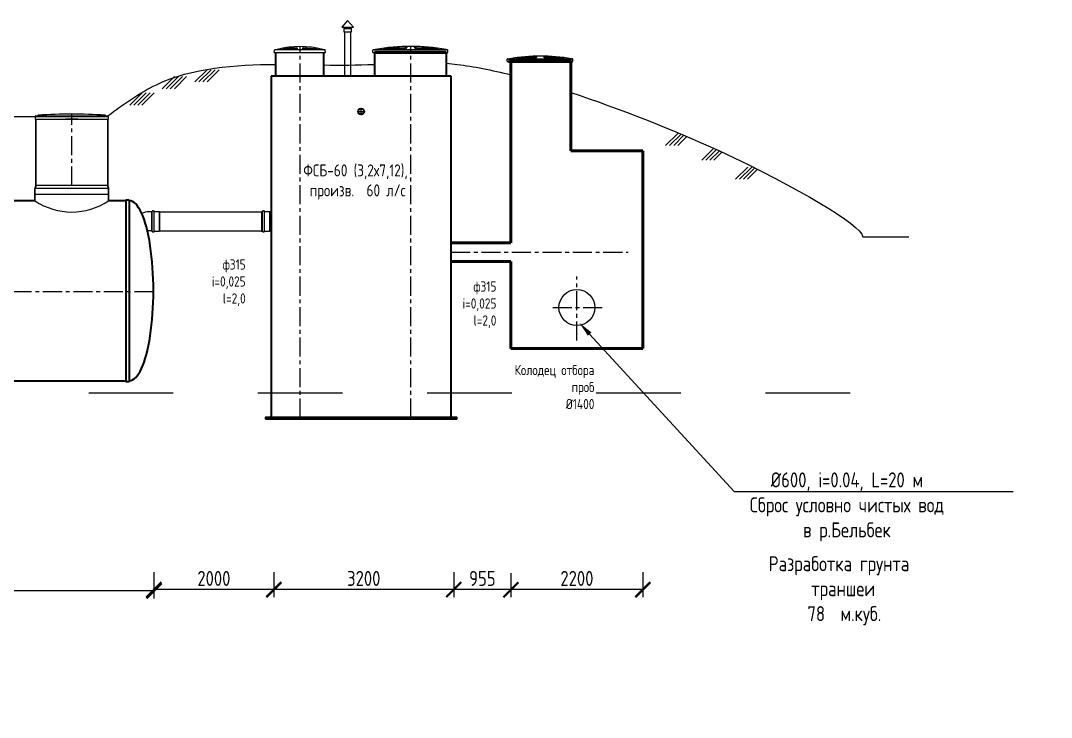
# Model space of a CAD drawing. Header units: millimetres. Extents: x 20530103 to 31271019, y 32092698 to 33532929.
# Drawn here: x 26270022 to 26287215, y 33132563 to 33144182 of the extents above; entities that cross this region are included whole.
import ezdxf
from ezdxf import colors
from ezdxf.entities.mleader import LeaderData, LeaderLine
from ezdxf.math import Vec2, Vec3

# ---------------------------------------------------------------- set-up
doc = ezdxf.new("R2010")
doc.units = ezdxf.units.MM
doc.linetypes.add('осевая', pattern=[50.8, 31.75, -6.35, 6.35, -6.35])
doc.linetypes.add('Штриховая', pattern=[2822.222233, 1411.111116, -1411.111116])
for name, color, linetype in [('Mitat', 1, 'Continuous'), ('Выноски', 7, 'Continuous'), ('Разработка грунта', 8, 'Continuous'), ('Системный слой', 7, 'Continuous')]:
    doc.layers.add(name, color=color, linetype=linetype)
doc.layers.add('Труба профиль', color=7, linetype='Continuous', lineweight=50)
doc.styles.add('GOST 2.304', font='GOST.TTF')
doc.styles.get("Standard").update_dxf_attribs({"font": 'arial.ttf'})
doc.dimstyles.new('ISO-25', dxfattribs={"dimtxt": 2.5, "dimasz": 2.5, "dimexe": 1.25, "dimexo": 0.625, "dimtad": 1, "dimtxsty": 'Standard', "dimcen": 2.5, "dimadec": 0, "dimazin": 0, "dimtfac": 1, "dimtmove": 0, "dimatfit": 3, "dimfxl": 1, "dimarcsym": 0})

# ---------------------------------------------------------------- blocks, each defined once
blk = doc.blocks.new('_ArchTick')
at = {"color": 0, "linetype": 'ByBlock', "const_width": 0.15}
blk.add_lwpolyline([(-0.5, -0.5), (0.5, 0.5)], dxfattribs=at)
blk = doc.blocks.new('*D177')
at = {"color": 0, "lineweight": -2, "transparency": 16777216}
for p, q in [((26274246, 33134983), (26274246, 33134568)), ((26277246, 33134983), (26277246, 33134568)), ((26277246, 33134693), (26274246, 33134693))]:
    blk.add_line(p, q, dxfattribs=at)
at = {"color": 0, "lineweight": -2, "transparency": 16777216, "xscale": 250, "yscale": 250, "zscale": 250, "rotation": 180}
blk.add_blockref('_ArchTick', (26274246, 33134693), dxfattribs=at)
at = {"color": 0, "lineweight": -2, "transparency": 16777216, "xscale": 250, "yscale": 250, "zscale": 250}
blk.add_blockref('_ArchTick', (26277246, 33134693), dxfattribs=at)
at = {"color": 0, "transparency": 16777216, "insert": (26275746, 33134880), "char_height": 250, "attachment_point": 5, "style": 'GOST 2.304'}
blk.add_mtext('3200', dxfattribs=at)
blk = doc.blocks.new('*D178')
at = {"color": 0, "lineweight": -2, "transparency": 16777216}
for p, q in [((26272246, 33134983), (26272246, 33134568)), ((26274246, 33134983), (26274246, 33134568)), ((26274246, 33134693), (26272246, 33134693))]:
    blk.add_line(p, q, dxfattribs=at)
at = {"color": 0, "lineweight": -2, "transparency": 16777216, "xscale": 250, "yscale": 250, "zscale": 250, "rotation": 180}
blk.add_blockref('_ArchTick', (26272246, 33134693), dxfattribs=at)
at = {"color": 0, "lineweight": -2, "transparency": 16777216, "xscale": 250, "yscale": 250, "zscale": 250}
blk.add_blockref('_ArchTick', (26274246, 33134693), dxfattribs=at)
at = {"color": 0, "transparency": 16777216, "insert": (26273246, 33134880), "char_height": 250, "attachment_point": 5, "style": 'GOST 2.304'}
blk.add_mtext('2000', dxfattribs=at)
blk = doc.blocks.new('*D179')
at = {"color": 0, "lineweight": -2, "transparency": 16777216}
for p, q in [((26278201, 33134968), (26278201, 33134568)), ((26280401, 33134983), (26280401, 33134568)), ((26280401, 33134693), (26278201, 33134693))]:
    blk.add_line(p, q, dxfattribs=at)
at = {"color": 0, "lineweight": -2, "transparency": 16777216, "xscale": 250, "yscale": 250, "zscale": 250, "rotation": 180}
blk.add_blockref('_ArchTick', (26278201, 33134693), dxfattribs=at)
at = {"color": 0, "lineweight": -2, "transparency": 16777216, "xscale": 250, "yscale": 250, "zscale": 250}
blk.add_blockref('_ArchTick', (26280401, 33134693), dxfattribs=at)
at = {"color": 0, "transparency": 16777216, "insert": (26279301, 33134880), "char_height": 250, "attachment_point": 5, "style": 'GOST 2.304'}
blk.add_mtext('2200', dxfattribs=at)
blk = doc.blocks.new('*D180')
at = {"color": 0, "lineweight": -2, "transparency": 16777216}
for p, q in [((26277246, 33134968), (26277246, 33134568)), ((26278201, 33134943), (26278201, 33134568)), ((26278201, 33134693), (26277246, 33134693))]:
    blk.add_line(p, q, dxfattribs=at)
at = {"color": 0, "lineweight": -2, "transparency": 16777216, "xscale": 250, "yscale": 250, "zscale": 250, "rotation": 180}
blk.add_blockref('_ArchTick', (26277246, 33134693), dxfattribs=at)
at = {"color": 0, "lineweight": -2, "transparency": 16777216, "xscale": 250, "yscale": 250, "zscale": 250}
blk.add_blockref('_ArchTick', (26278201, 33134693), dxfattribs=at)
at = {"color": 0, "transparency": 16777216, "insert": (26277724, 33134880), "char_height": 250, "attachment_point": 5, "style": 'GOST 2.304'}
blk.add_mtext('955', dxfattribs=at)
blk = doc.blocks.new('*D183')
at = {"color": 0, "lineweight": -2, "transparency": 16777216}
for p, q in [((26264236, 33134947), (26264236, 33134548)), ((26272246, 33134968), (26272246, 33134548)), ((26272246, 33134673), (26264236, 33134673))]:
    blk.add_line(p, q, dxfattribs=at)
at = {"color": 0, "lineweight": -2, "transparency": 16777216, "xscale": 250, "yscale": 250, "zscale": 250, "rotation": 180}
blk.add_blockref('_ArchTick', (26264236, 33134673), dxfattribs=at)
at = {"color": 0, "lineweight": -2, "transparency": 16777216, "xscale": 250, "yscale": 250, "zscale": 250}
blk.add_blockref('_ArchTick', (26272246, 33134673), dxfattribs=at)
at = {"color": 0, "transparency": 16777216, "insert": (26268241, 33134860), "char_height": 250, "attachment_point": 5, "style": 'GOST 2.304'}
blk.add_mtext('8000', dxfattribs=at)

msp = doc.modelspace()

# ---------------------------------------------------------------- linework, layer by layer
at = {"lineweight": 20}
for p, q in [((26275477.0461, 33144182.4669), (26275381.955, 33144074.8902)), ((26275572.1372, 33144074.8902), (26275477.0461, 33144182.4669)), ((26275381.955, 33144074.8902), (26275427.0461, 33144074.8902)), ((26275381.955, 33144074.8902), (26275572.1372, 33144074.8902)), ((26275419.3461, 33143989.9916), (26275419.3461, 33144052.1536)), ((26275534.7461, 33143989.9916), (26275419.3461, 33143989.9916)), ((26275427.0461, 33143989.9916), (26275426.986, 33143254.8153)), ((26275427.0461, 33144056.5992), (26275427.0461, 33144074.8902)), ((26275527.0461, 33144056.5992), (26275527.0461, 33144074.8902)), ((26275527.0461, 33144074.8902), (26275572.1372, 33144074.8902)), ((26275527.0461, 33143989.9916), (26275527.0461, 33143254.8031)), ((26275534.7461, 33144052.1536), (26275534.7461, 33143989.9916)), ((26272929.2469, 33143160.3712), (26273132.7272, 33143363.8514)), ((26272996.5989, 33143160.3712), (26273200.0791, 33143363.8514)), ((26273063.9508, 33143160.3712), (26273267.4311, 33143363.8514)), ((26273131.3029, 33143160.3712), (26273334.7832, 33143363.8514)), ((26272384.4397, 33143044.8949), (26272587.9199, 33143248.3752)), ((26272451.7916, 33143044.8949), (26272655.2718, 33143248.3752)), ((26272519.1436, 33143044.8949), (26272722.6238, 33143248.3752)), ((26272586.4957, 33143044.8949), (26272789.9759, 33143248.3752)), ((26271843.8444, 33142772.1206), (26272047.3246, 33142975.6008)), ((26271911.1963, 33142772.1206), (26272114.6765, 33142975.6008)), ((26271978.5483, 33142772.1206), (26272182.0285, 33142975.6008)), ((26272045.9004, 33142772.1206), (26272249.3806, 33142975.6008)), ((26280780.8088, 33142098.8424), (26280984.289, 33142302.3226)), ((26280848.1608, 33142098.8424), (26281039.0437, 33142289.7253)), ((26280915.5127, 33142098.8424), (26281086.4538, 33142269.7835)), ((26280982.8648, 33142098.8424), (26281133.798, 33142249.7755)), ((26281383.2346, 33141853.6363), (26281586.7148, 33142057.1166)), ((26281450.5866, 33141853.6363), (26281630.9805, 33142034.0303)), ((26281517.9385, 33141853.6363), (26281677.5822, 33142013.28)), ((26281585.2906, 33141853.6363), (26281723.333, 33141991.6788)), ((26281947.0929, 33141536.6756), (26282150.5731, 33141740.1559)), ((26282014.4448, 33141536.6756), (26282217.925, 33141740.1559)), ((26282081.7968, 33141536.6756), (26282270.392, 33141725.2709)), ((26282149.1489, 33141536.6756), (26282315.2194, 33141702.7462)), ((26272339.7041, 33140993.0291), (26274042.0893, 33140993.0291)), ((26272339.7041, 33140678.0291), (26274042.0893, 33140678.0291))]:
    msp.add_line(p, q, dxfattribs=at)
at = {"color": 7, "lineweight": 25}
for p, q in [((26275427.0461, 33144056.5992), (26275419.3461, 33144052.1536)), ((26275527.0461, 33144056.5992), (26275534.7461, 33144052.1536)), ((26272203.2585, 33140993.0291), (26272167.0534, 33140993.0291)), ((26272203.2585, 33141000.7291), (26272203.2585, 33140670.3291)), ((26272203.2585, 33141000.7291), (26272218.2585, 33141000.7291)), ((26272218.2585, 33140668.7291), (26272218.2585, 33141002.3291)), ((26272226.9585, 33141011.0291), (26272242.2585, 33141011.0291)), ((26272250.9585, 33140668.7291), (26272250.9585, 33141002.3291)), ((26272250.9585, 33141000.7291), (26272335.2585, 33141000.7291)), ((26272339.7041, 33140993.0291), (26272335.2585, 33141000.7291)), ((26274042.0893, 33141000.7177), (26274042.0893, 33140670.3177)), ((26274042.0893, 33141000.7177), (26274057.0893, 33141000.7177)), ((26274057.0893, 33140668.7177), (26274057.0893, 33141002.3177)), ((26274065.7893, 33141011.0177), (26274081.0893, 33141011.0177)), ((26274089.7893, 33140668.7177), (26274089.7893, 33141002.3177)), ((26274089.7893, 33141000.7177), (26274174.0893, 33141000.7177)), ((26274178.5349, 33140993.0177), (26274174.0893, 33141000.7177)), ((26274178.5349, 33140993.0177), (26274201.0349, 33140993.0177)), ((26272203.2585, 33140678.0291), (26272135.4466, 33140678.0291)), ((26272203.2585, 33140670.3291), (26272218.2585, 33140670.3291)), ((26272226.9585, 33140660.0291), (26272242.2585, 33140660.0291)), ((26272250.9585, 33140670.3291), (26272335.2585, 33140670.3291)), ((26272339.7041, 33140678.0291), (26272335.2585, 33140670.3291)), ((26274042.0893, 33140670.3177), (26274057.0893, 33140670.3177)), ((26274065.7893, 33140660.0177), (26274081.0893, 33140660.0177)), ((26274089.7893, 33140670.3177), (26274174.0893, 33140670.3177)), ((26274178.5349, 33140678.0177), (26274174.0893, 33140670.3177)), ((26274178.5349, 33140678.0177), (26274200.1553, 33140678.0177))]:
    msp.add_line(p, q, dxfattribs=at)
at = {"lineweight": 35}
for p, q in [((26274280.0924, 33143254.1299), (26274280.0923, 33143649.9733)), ((26275081.0097, 33143254.6631), (26275081.0097, 33143649.9733)), ((26275922.8539, 33143650.087), (26275922.8539, 33143254.8079)), ((26277122.8539, 33143650.087), (26277122.8539, 33143254.8079)), ((26277201.4998, 33143254.678), (26274200.7926, 33143254.1151)), ((26274200.7926, 33143254.1151), (26274201.9601, 33137563.5146)), ((26277200.9668, 33137563.5167), (26277201.4998, 33143254.678)), ((26274900.8219, 33137563.5295), (26276400.8219, 33137563.5295))]:
    msp.add_line(p, q, dxfattribs=at)
at = {"color": 1, "linetype": 'осевая', "lineweight": 25, "ltscale": 10}
for p, q in [((26274682.7527, 33137563.515), (26274683.9696, 33143750.4258)), ((26276530.5462, 33137563.5163), (26276530.563, 33143754.0885)), ((26270875.0929, 33141430.9616), (26270875.0929, 33142623.361)), ((26275651.5676, 33142667.0891), (26275751.5676, 33142667.0891)), ((26275701.5676, 33142617.0891), (26275701.5676, 33142717.0891)), ((26277201.225, 33140320.7453), (26280155.1435, 33140320.6146)), ((26279301.1322, 33138846.8592), (26279301.1322, 33139916.6758)), ((26272236.7079, 33139658.0308), (26264236.7079, 33139658.0308)), ((26278897.6649, 33139397.7811), (26279723.3812, 33139397.7811))]:
    msp.add_line(p, q, dxfattribs=at)
at = {"lineweight": 53}
for p, q in [((26277122.8539, 33143650.087), (26275922.8539, 33143650.087)), ((26279211.0953, 33143501.8425), (26278161.0953, 33143501.8425))]:
    msp.add_line(p, q, dxfattribs=at)
for p, q in [((26261965.6662, 33142580.4209), (26271484.4405, 33142585.7823)), ((26284072.7624, 33140578.535), (26284837.9807, 33140578.535))]:
    msp.add_line(p, q)
at = {"lineweight": 30}
for p, q in [((26270275.0929, 33142536.318), (26270275.0929, 33141430.9616)), ((26271475.0929, 33142536.318), (26271475.0929, 33141437.7786)), ((26270262.421, 33141387.0464), (26270273.7649, 33141424.2086)), ((26271487.7649, 33141387.0464), (26271476.421, 33141424.2086)), ((26270261.0929, 33141374.5392), (26270261.0929, 33141178.0291)), ((26271489.0929, 33141374.5392), (26271489.0929, 33141178.0291))]:
    msp.add_line(p, q, dxfattribs=at)
at = {"lineweight": 25}
for p, q in [((26271475.4257, 33141430.9616), (26270274.7601, 33141430.9616)), ((26271489.0929, 33141281.5392), (26270261.0929, 33141281.5392)), ((26271488.7601, 33141380.2934), (26270261.4257, 33141380.2934))]:
    msp.add_line(p, q, dxfattribs=at)
at = {"color": 4, "linetype": 'Штриховая'}
msp.add_line((26076424.681, 33137978.0291), (26285187.4693, 33137978.0291), dxfattribs=at)
at = {"lineweight": 35}
for points in [[(26270261.0929, 33141178.0291), (26269660.2772, 33141178.0291)], [(26271776.7, 33141178.0291), (26271489.0929, 33141178.0291)], [(26271776.7, 33141178.0291), (26271776.7, 33138178.0291)], [(26271836.7, 33138178.0291), (26271836.7, 33141178.0291)], [(26264696.7079, 33138178.0291), (26271776.7, 33138178.0291)]]:
    msp.add_lwpolyline(points, dxfattribs=at)
for points in [[(26271776.7, 33141178.0308), (26271776.7, 33141183.0308, -0.4142135624), (26271786.7, 33141193.0308), (26271826.7, 33141193.0308)], [(26271826.7, 33141193.0308, -0.4142135624), (26271836.7, 33141183.0308), (26271836.7, 33141178.0291)], [(26271776.7, 33138178.0275), (26271776.7, 33138173.0275, 0.4142135624), (26271786.7, 33138163.0275), (26271826.7, 33138163.0275)], [(26271826.7, 33138163.0275, 0.4142135624), (26271836.7, 33138173.0275), (26271836.7, 33138178.0291)]]:
    msp.add_lwpolyline(points, format="xyb", dxfattribs=at)
msp.add_lwpolyline([(26274106.0833, 33137543.5295), (26277297.052, 33137543.5295), (26277297.052, 33137563.5168), (26274106.0833, 33137563.5146)], close=True, dxfattribs=at)
msp.add_circle((26275701.5676, 33142667.0891), 50, dxfattribs=at)
at = {"lineweight": 20}
msp.add_circle((26279301.1322, 33139397.7811), 300, dxfattribs=at)
at = {"color": 7, "lineweight": 25}
for centre, radius, start, end in [((26270297.0906, 33142609.5177), 14.8378, 270.00090244, 300.58038667), ((26270326.2903, 33142571.7641), 33.0566, 102.60850985, 130.91712828), ((26270875.0929, 33134619.9426), 8003.4184, 86.01630263, 93.98369737), ((26271423.8956, 33142571.7641), 33.0566, 49.08287172, 77.39149015), ((26271453.0953, 33142609.5177), 14.8378, 239.41961333, 269.99909756), ((26272167.0534, 33140678.0291), 315, 90, 113.50776372), ((26272226.9585, 33141002.3291), 8.7, 90, 180), ((26272242.2585, 33141002.3291), 8.7, 0, 90), ((26274065.7893, 33141002.3177), 8.7, 90, 180), ((26274081.0893, 33141002.3177), 8.7, 0, 90), ((26272226.9585, 33140668.7291), 8.7, 180, 270), ((26272242.2585, 33140668.7291), 8.7, 270, 0), ((26274065.7893, 33140668.7177), 8.7, 180, 270), ((26274081.0893, 33140668.7177), 8.7, 270, 0)]:
    msp.add_arc(centre, radius, start, end, dxfattribs=at)
at = {"lineweight": 30}
for centre, start, end in [((26270331.0929, 33141373.4756), 168.82142952, 180), ((26270205.0929, 33141437.7793), 348.82142952, 0), ((26271545.0929, 33141437.7793), 180, 191.17857048), ((26271419.0929, 33141373.4756), 0, 11.17857048)]:
    msp.add_arc(centre, 70, start, end, dxfattribs=at)
at = {"lineweight": 20}
msp.add_arc((26270875.0929, 33142088.3707), 1098.0518, 236.00143224, 303.99856776, dxfattribs=at)
at = {"lineweight": 35}
msp.add_ellipse((26271836.7, 33139678.0291), major_axis=(0, 1500), ratio=0.2672070516, start_param=3.1415926536, end_param=6.2831853072, dxfattribs=at)
for points, knots in [([(26271475.5378, 33142594.6799), (26271738.2191, 33142785.7432), (26272551.3388, 33143377.1719), (26273599.8994, 33143449.4064), (26274280.0924, 33143452.0516), (26274280.0924, 33143452.0516)], [0, 0, 0, 0, 964.2145781373, 2984.6882061022, 2984.6882061041, 2984.6882061041, 2984.6882061041, 2984.6882061041]), ([(26277122.8539, 33143471.2845), (26277182.3603, 33143466.3514), (26277505.1517, 33143433.5469), (26277877.4755, 33143359.2857), (26278201.1322, 33143277.7858)], [5692.3856169212, 5692.3856169212, 5692.3856169212, 5692.3856169212, 5827.4497381142, 6405.9439431265, 6405.9439431265, 6405.9439431265, 6405.9439431265]), ([(26281678.3529, 33142012.9361), (26283001.6029, 33141388.9435), (26284023.1967, 33140787.0528), (26284072.7624, 33140578.535), (26284072.7624, 33140578.535)], [8611.9552524677, 8611.9552524677, 8611.9552524677, 8611.9552524677, 10906.1004366051, 10906.1004366217, 10906.1004366217, 10906.1004366217, 10906.1004366217])]:
    msp.add_open_spline(points, degree=3, knots=knots)
for points in [[(26275081.0097, 33143443.3074), (26275359.4364, 33143439.5791), (26275638.1561, 33143438.7975), (26275922.8539, 33143452.4474)], [(26279201.1322, 33142983.8308), (26280010.4822, 33142716.9223), (26280878.328, 33142369.9714), (26281678.3529, 33142012.9361)]]:
    msp.add_open_spline(points, degree=3)
at = {"layer": 'Mitat', "color": 7, "lineweight": 25}
for p, q in [((26275419.3461, 33144052.1536), (26275534.7461, 33144052.1536)), ((26275427.0461, 33144056.5992), (26275527.0461, 33144056.5992)), ((26272335.2585, 33141000.7291), (26272335.2585, 33140670.3291)), ((26272339.7041, 33140993.0291), (26272339.7041, 33140678.0291)), ((26274174.0893, 33141000.7177), (26274174.0893, 33140670.3177)), ((26274178.5349, 33140993.0177), (26274178.5349, 33140678.0177))]:
    msp.add_line(p, q, dxfattribs=at)
at = {"layer": 'Системный слой', "color": 7, "lineweight": 25}
for p, q in [((26274253.6352, 33143649.9422), (26274257.211, 33143690.8138)), ((26274253.6352, 33143649.9422), (26274681.0097, 33143650.4277)), ((26274267.173, 33143699.9422), (26274681.0097, 33143700.4277)), ((26274620.5255, 33143709.7602), (26274393.4502, 33143709.7602)), ((26274681.0097, 33143700.4277), (26275094.8464, 33143700.4277)), ((26274681.0097, 33143650.4277), (26275108.3841, 33143649.9422)), ((26274968.5701, 33143709.7602), (26274741.4948, 33143709.7602)), ((26275108.3841, 33143650.4277), (26275104.8083, 33143691.2992)), ((26275895.4794, 33143650.087), (26275899.0552, 33143690.9585)), ((26275895.4794, 33143650.087), (26276372.8539, 33143650.087)), ((26275909.0172, 33143700.087), (26276372.8539, 33143700.087)), ((26276430.9272, 33143712.8564), (26276065.9847, 33143712.8564)), ((26276372.8539, 33143700.087), (26277136.6905, 33143700.087)), ((26276372.8539, 33143650.087), (26277150.2283, 33143650.087)), ((26276466.0049, 33143739.9748), (26276464.7561, 33143736.5437)), ((26276591.5132, 33143736.5437), (26276590.2643, 33143739.9748)), ((26276990.2846, 33143712.8564), (26276625.3421, 33143712.8564)), ((26277150.2283, 33143650.087), (26277146.6525, 33143690.9585)), ((26278137.1427, 33143501.8425), (26278140.2715, 33143537.6052)), ((26278137.1427, 33143501.8425), (26278554.8453, 33143501.8425)), ((26278148.9882, 33143545.5925), (26278554.8453, 33143545.5925)), ((26278605.6595, 33143556.7658), (26278286.3348, 33143556.7658)), ((26278554.8453, 33143545.5925), (26279223.2024, 33143545.5925)), ((26278554.8453, 33143501.8425), (26279235.048, 33143501.8425)), ((26278636.3525, 33143580.4944), (26278635.2598, 33143577.4922)), ((26278746.1722, 33143577.4922), (26278745.0795, 33143580.4944)), ((26279095.0972, 33143556.7658), (26278775.7726, 33143556.7658)), ((26279235.048, 33143501.8425), (26279231.9191, 33143537.6052)), ((26270274.6481, 33142594.6799), (26271475.5378, 33142594.6799)), ((26270265.7454, 33142585.7773), (26270265.7454, 33142536.318)), ((26270275.0929, 33142536.318), (26270773.477, 33142536.318)), ((26270773.477, 33142544.2315), (26270777.7515, 33142544.2315)), ((26270773.477, 33142544.2315), (26270773.477, 33142536.318)), ((26270773.477, 33142536.318), (26270777.7515, 33142536.318)), ((26270777.7515, 33142544.2315), (26270802.4445, 33142544.2315)), ((26270777.7515, 33142544.2315), (26270777.7515, 33142536.318)), ((26270777.7515, 33142536.318), (26270802.4445, 33142536.318)), ((26270802.4445, 33142544.2315), (26270865.2011, 33142544.2315)), ((26270802.4445, 33142536.318), (26270865.2011, 33142536.318)), ((26270865.2011, 33142544.2315), (26270865.2011, 33142536.318)), ((26270865.2011, 33142536.318), (26270884.9848, 33142536.318)), ((26270884.9848, 33142544.2315), (26270884.9848, 33142536.318)), ((26270884.9848, 33142544.2315), (26270947.7413, 33142544.2315)), ((26270884.9848, 33142536.318), (26270947.7413, 33142536.318)), ((26270947.7413, 33142544.2315), (26270972.4344, 33142544.2315)), ((26270947.7413, 33142536.318), (26270972.4344, 33142536.318)), ((26270972.4344, 33142544.2315), (26270972.4344, 33142536.318)), ((26270972.4344, 33142544.2315), (26270976.7089, 33142544.2315)), ((26270972.4344, 33142536.318), (26270976.7089, 33142536.318)), ((26270976.7089, 33142544.2315), (26270976.7089, 33142536.318)), ((26270976.7089, 33142536.318), (26271475.0929, 33142536.318)), ((26271484.4405, 33142585.7773), (26271484.4405, 33142536.318))]:
    msp.add_line(p, q, dxfattribs=at)
for centre, radius, start, end in [((26274267.173, 33143689.9422), 10, 90, 174.9999999), ((26274681.5505, 33142262.6804), 1487.7474, 75.10356516, 104.89643484), ((26274620.4441, 33143732.4185), 22.6584, 270.20593513, 345.20884325), ((26274741.5763, 33143732.4185), 22.6584, 194.79115675, 269.79406487), ((26275094.8464, 33143690.4277), 10, 5.0000001, 90), ((26275909.0172, 33143690.087), 10, 90, 174.9999999), ((26276530.563, 33140438.1805), 3314.9617, 79.73536633, 100.26463367), ((26276430.9272, 33143748.8564), 36, 270, 340.00000002), ((26276625.3421, 33143748.8564), 36, 199.99999998, 270), ((26277136.6905, 33143690.087), 10, 5.0000001, 90), ((26278148.9882, 33143536.8425), 8.75, 90, 174.9999999), ((26278692.8409, 33140691.4244), 2900.5915, 79.73536633, 100.26463367), ((26278605.6595, 33143588.2658), 31.5, 270, 340.00000003), ((26278775.7726, 33143588.2658), 31.5, 199.99999997, 270), ((26279223.2024, 33143536.8425), 8.75, 5.0000001, 90), ((26270274.6481, 33142585.7773), 8.9027, 90, 180), ((26271475.5378, 33142585.7773), 8.9027, 0, 90)]:
    msp.add_arc(centre, radius, start, end, dxfattribs=at)
for centre, major_axis, start_param, end_param in [((26274681.0102, 33141604.6098), (-2259.0001, 0), -1.5443622625, -1.5187311118), ((26274681.0102, 33141604.6098), (-2259.0001, 0), -1.6228615418, -1.5972303911), ((26276528.1346, 33140329.5789), (-3630.5359, 0), -1.5443622625, -1.5187311118), ((26276528.1346, 33140329.5789), (-3630.5359, 0), -1.6228615418, -1.5972303911), ((26278690.716, 33140596.398), (-3176.7189, 0), -1.5443622625, -1.5187311118), ((26278690.716, 33140596.398), (-3176.7189, 0), -1.6228615418, -1.5972303911)]:
    msp.add_ellipse(centre, major_axis=major_axis, ratio=0.9396926208, start_param=start_param, end_param=end_param, dxfattribs=at)
for points, knots in [([(26274563.448, 33143724.499), (26274554.6241, 33143724.0669), (26274539.2155, 33143723.2267), (26274521.6242, 33143722.0957), (26274506.4037, 33143721.032), (26274493.6223, 33143720.0679), (26274481.0465, 33143719.0331), (26274472.9821, 33143718.3372), (26274467.1727, 33143717.8208), (26274461.4967, 33143717.302), (26274455.9996, 33143716.7858), (26274450.6845, 33143716.2737), (26274445.6449, 33143715.7762), (26274440.8391, 33143715.291), (26274436.3184, 33143714.8247), (26274432.0407, 33143714.3746), (26274428.0571, 33143713.9474), (26274424.275, 33143713.5346), (26274420.7204, 33143713.1399), (26274417.3731, 33143712.7621), (26274414.3291, 33143712.4132), (26274411.5384, 33143712.0886), (26274409.0506, 33143711.7951), (26274406.8172, 33143711.5282), (26274404.8875, 33143711.2946), (26274403.1654, 33143711.0836), (26274401.654, 33143710.8962), (26274400.3134, 33143710.728), (26274399.1975, 33143710.5863), (26274398.2562, 33143710.4653), (26274397.4953, 33143710.3663), (26274396.8676, 33143710.2838), (26274396.378, 33143710.2186), (26274395.9706, 33143710.1638), (26274395.6272, 33143710.1171), (26274395.3232, 33143710.0753), (26274395.0673, 33143710.0397), (26274394.8478, 33143710.0088), (26274394.6645, 33143709.9827), (26274394.4576, 33143709.9528), (26274394.2746, 33143709.9259), (26274394.1101, 33143709.9011), (26274393.987, 33143709.8822), (26274393.8878, 33143709.8666), (26274393.8066, 33143709.8535), (26274393.7418, 33143709.8428), (26274393.6746, 33143709.8315), (26274393.6085, 33143709.8198), (26274393.552, 33143709.8094), (26274393.4995, 33143709.7991), (26274393.4482, 33143709.788), (26274393.4055, 33143709.7768), (26274393.3861, 33143709.7674), (26274393.3989, 33143709.7615), (26274393.4295, 33143709.7602), (26274393.4502, 33143709.7602)], [0, 0, 0, 0, 8.4905695969, 14.8157009333, 16.9144847187, 23.1340576947, 27.1222010157, 29.0419956937, 30.9199254009, 32.7356627457, 34.5313415046, 36.2414342646, 37.8861135141, 39.4200463625, 40.9084750932, 42.2814056944, 43.5837529801, 44.7904978886, 45.9713003543, 47.0558703602, 48.0699333312, 48.9668500539, 49.818162945, 50.5500268055, 51.2088700376, 51.7687749444, 52.3022872438, 52.7569701418, 53.1585160637, 53.4774578404, 53.7669293022, 53.9915934839, 54.1796537148, 54.3263311653, 54.4665015193, 54.5878126027, 54.6971361994, 54.788021687, 54.8725920496, 54.9429839175, 55.0758673169, 55.1419207541, 55.2035091704, 55.2819042792, 55.3200793335, 55.3595913676, 55.413309431, 55.4661591766, 55.5177290408, 55.5661299207, 55.630229632, 55.7149079337, 55.8083013313, 55.9048158905, 56, 56, 56, 56]), ([(26274621.3026, 33143726.6339), (26274622.4315, 33143726.6619), (26274623.9443, 33143726.6967), (26274626.0018, 33143726.7387), (26274627.1166, 33143726.7596), (26274628.3978, 33143726.7817), (26274629.295, 33143726.7959), (26274630.3425, 33143726.8109), (26274631.1882, 33143726.8219), (26274632.1649, 33143726.8331), (26274633.2483, 33143726.8435), (26274634.2682, 33143726.851), (26274635.2174, 33143726.8555), (26274635.9683, 33143726.8575), (26274636.6574, 33143726.8577), (26274637.3848, 33143726.8561), (26274638.0697, 33143726.8524), (26274638.6582, 33143726.847), (26274639.1961, 33143726.8404), (26274639.7396, 33143726.8314), (26274640.356, 33143726.8172), (26274640.8552, 33143726.801), (26274641.2359, 33143726.7844), (26274641.4992, 33143726.7701), (26274641.7486, 33143726.7534), (26274641.9994, 33143726.7311), (26274642.282, 33143726.6926), (26274642.3605, 33143726.6582), (26274642.3517, 33143726.6339)], [0, 0, 0, 0, 2.9513272764, 3.9424803671, 5.4361728267, 5.9343134456, 7.4227758384, 7.9145534929, 8.8910107768, 9.8520121249, 10.7968724946, 12.188090515, 13.0935219556, 13.97038052, 14.8125321522, 15.6188044169, 16.773919248, 17.6324604231, 18.2350171382, 19.3170583238, 20.4081033063, 21.7581768581, 22.619837977, 23.354994625, 24.0826329613, 25.1483017802, 26.4600108246, 29, 29, 29, 29]), ([(26274719.6686, 33143726.6339), (26274719.6652, 33143726.6434), (26274719.6766, 33143726.6616), (26274719.7486, 33143726.6876), (26274719.876, 33143726.712), (26274720.0614, 33143726.7349), (26274720.3063, 33143726.7562), (26274720.6102, 33143726.7756), (26274720.9721, 33143726.7932), (26274721.3896, 33143726.8086), (26274721.8591, 33143726.8219), (26274722.3763, 33143726.8331), (26274722.9368, 33143726.842), (26274723.5375, 33143726.8489), (26274724.1723, 33143726.8538), (26274724.8336, 33143726.8567), (26274725.6145, 33143726.8579), (26274726.5191, 33143726.8567), (26274727.4798, 33143726.8524), (26274728.2921, 33143726.847), (26274729.1051, 33143726.8404), (26274730.141, 33143726.8302), (26274731.1813, 33143726.8176), (26274732.3437, 33143726.8016), (26274733.403, 33143726.7854), (26274734.438, 33143726.7678), (26274735.5022, 33143726.7485), (26274736.6409, 33143726.7264), (26274738.0889, 33143726.6958), (26274739.4325, 33143726.6652), (26274740.2943, 33143726.6444), (26274740.7178, 33143726.6339)], [0, 0, 0, 0, 1.1000986003, 2.1738803453, 3.2566369946, 4.3503231637, 5.4483426962, 6.5482079399, 7.6446693758, 8.733300406, 9.8107705123, 10.8711857929, 11.9137903389, 12.9394540654, 13.9514897678, 14.933691886, 15.8846511358, 17.2345428049, 18.5091522736, 19.4565080531, 20.1213982215, 21.3153747021, 22.9233838357, 23.4658060874, 24.959821216, 26.1740684541, 26.5739398193, 28.1252786158, 29.5278356549, 30.7870607735, 32, 32, 32, 32]), ([(26274798.5724, 33143724.499), (26274807.2774, 33143724.0727), (26274824.6655, 33143723.1259), (26274848.4869, 33143721.5662), (26274869.7113, 33143719.9713), (26274886.0903, 33143718.6075), (26274897.9018, 33143717.5467), (26274905.3722, 33143716.8474), (26274910.719, 33143716.3338), (26274915.795, 33143715.8341), (26274920.6406, 33143715.3462), (26274925.2042, 33143714.8766), (26274929.5265, 33143714.4227), (26274933.5565, 33143713.9914), (26274937.3855, 33143713.5742), (26274940.9865, 33143713.175), (26274944.3787, 33143712.7927), (26274947.4647, 33143712.4394), (26274950.2948, 33143712.1105), (26274952.8185, 33143711.8131), (26274955.084, 33143711.5425), (26274957.0412, 33143711.3057), (26274958.7872, 33143711.0919), (26274960.3185, 33143710.9022), (26274961.6755, 33143710.732), (26274962.8033, 33143710.5888), (26274963.7534, 33143710.4667), (26274964.5197, 33143710.367), (26274965.1508, 33143710.284), (26274965.6418, 33143710.2187), (26274966.0498, 33143710.1638), (26274966.3931, 33143710.1171), (26274966.6971, 33143710.0753), (26274966.953, 33143710.0397), (26274967.1726, 33143710.0088), (26274967.3558, 33143709.9827), (26274967.5627, 33143709.9528), (26274967.7458, 33143709.9259), (26274967.9102, 33143709.9011), (26274968.0333, 33143709.8822), (26274968.1326, 33143709.8666), (26274968.2137, 33143709.8535), (26274968.2786, 33143709.8428), (26274968.3458, 33143709.8315), (26274968.4118, 33143709.8198), (26274968.4683, 33143709.8094), (26274968.5209, 33143709.7991), (26274968.5722, 33143709.788), (26274968.6148, 33143709.7768), (26274968.6342, 33143709.7674), (26274968.6214, 33143709.7615), (26274968.5908, 33143709.7602), (26274968.5701, 33143709.7602)], [0, 0, 0, 0, 7.9271864215, 15.8230744979, 21.6780077935, 27.2673409203, 30.7753277075, 32.4829306642, 34.1112005463, 35.6786027257, 37.1427067387, 38.5641991472, 39.8772025127, 41.1237723654, 42.2801087252, 43.4117638789, 44.4516461539, 45.4242419492, 46.2849150456, 47.101989427, 47.8044508873, 48.4367360041, 48.973773198, 49.4852617248, 49.9206085217, 50.3046714766, 50.6090466585, 50.8850362951, 51.0986800602, 51.2771696919, 51.4159891471, 51.5486510337, 51.6634644802, 51.7669325483, 51.8529498171, 51.9329898727, 51.9996106167, 52.1253746701, 52.1878892907, 52.2461781885, 52.3203735468, 52.3565035487, 52.3938989168, 52.4447392837, 52.4947578224, 52.5435650206, 52.5893729811, 52.6500387605, 52.7301807158, 52.8185709009, 52.9099150411, 53, 53, 53, 53]), ([(26276339.1954, 33143736.5437), (26276325.0143, 33143735.8492), (26276300.2503, 33143734.499), (26276271.9786, 33143732.6813), (26276247.5172, 33143730.9717), (26276226.9756, 33143729.4223), (26276206.7645, 33143727.7592), (26276193.8039, 33143726.6408), (26276184.4672, 33143725.811), (26276175.3451, 33143724.9771), (26276166.5105, 33143724.1475), (26276157.9684, 33143723.3245), (26276149.869, 33143722.525), (26276142.1454, 33143721.7452), (26276134.8799, 33143720.9958), (26276128.0052, 33143720.2723), (26276121.6029, 33143719.5858), (26276115.5246, 33143718.9223), (26276109.8119, 33143718.2881), (26276104.4322, 33143717.6809), (26276099.54, 33143717.1201), (26276095.0551, 33143716.5984), (26276091.0567, 33143716.1268), (26276087.4674, 33143715.6977), (26276084.366, 33143715.3223), (26276081.5983, 33143714.9833), (26276079.1693, 33143714.6821), (26276077.0148, 33143714.4118), (26276075.2215, 33143714.184), (26276073.7086, 33143713.9895), (26276072.4858, 33143713.8305), (26276071.477, 33143713.6978), (26276070.6901, 33143713.5931), (26276070.0353, 33143713.505), (26276069.4835, 33143713.43), (26276068.9949, 33143713.3629), (26276068.5836, 33143713.3056), (26276068.2308, 33143713.256), (26276067.9363, 33143713.214), (26276067.6037, 33143713.166), (26276067.3096, 33143713.1227), (26276067.0453, 33143713.0829), (26276066.8474, 33143713.0525), (26276066.6879, 33143713.0274), (26276066.5575, 33143713.0063), (26276066.4533, 33143712.9892), (26276066.3453, 33143712.9709), (26276066.2392, 33143712.9522), (26276066.1483, 33143712.9354), (26276066.0639, 33143712.9189), (26276065.9814, 33143712.9011), (26276065.9129, 33143712.883), (26276065.8817, 33143712.8679), (26276065.9022, 33143712.8585), (26276065.9515, 33143712.8564), (26276065.9847, 33143712.8564)], [0, 0, 0, 0, 8.4905695969, 14.8157009333, 16.9144847187, 23.1340576947, 27.1222010157, 29.0419956937, 30.9199254009, 32.7356627457, 34.5313415046, 36.2414342646, 37.8861135141, 39.4200463625, 40.9084750932, 42.2814056944, 43.5837529801, 44.7904978886, 45.9713003543, 47.0558703602, 48.0699333312, 48.9668500539, 49.818162945, 50.5500268055, 51.2088700376, 51.7687749444, 52.3022872438, 52.7569701418, 53.1585160637, 53.4774578404, 53.7669293022, 53.9915934839, 54.1796537148, 54.3263311653, 54.4665015193, 54.5878126027, 54.6971361994, 54.788021687, 54.8725920496, 54.9429839175, 55.0758673169, 55.1419207541, 55.2035091704, 55.2819042792, 55.3200793335, 55.3595913676, 55.413309431, 55.4661591766, 55.5177290408, 55.5661299207, 55.630229632, 55.7149079337, 55.8083013313, 55.9048158905, 56, 56, 56, 56]), ([(26276432.176, 33143739.9748), (26276433.9903, 33143740.0199), (26276436.4217, 33143740.0758), (26276439.7283, 33143740.1433), (26276441.5199, 33143740.1768), (26276443.5791, 33143740.2124), (26276445.021, 33143740.2352), (26276446.7044, 33143740.2592), (26276448.0637, 33143740.277), (26276449.6334, 33143740.2949), (26276451.3745, 33143740.3117), (26276453.0136, 33143740.3237), (26276454.539, 33143740.331), (26276455.7459, 33143740.3341), (26276456.8534, 33143740.3344), (26276458.0225, 33143740.332), (26276459.1231, 33143740.3261), (26276460.0689, 33143740.3174), (26276460.9335, 33143740.3067), (26276461.8069, 33143740.2922), (26276462.7976, 33143740.2694), (26276463.5998, 33143740.2434), (26276464.2117, 33143740.2167), (26276464.6348, 33143740.1937), (26276465.0357, 33143740.1668), (26276465.4387, 33143740.1311), (26276465.893, 33143740.0691), (26276466.0191, 33143740.0139), (26276466.0049, 33143739.9748)], [0, 0, 0, 0, 2.9513272764, 3.9424803671, 5.4361728267, 5.9343134456, 7.4227758384, 7.9145534929, 8.8910107768, 9.8520121249, 10.7968724946, 12.188090515, 13.0935219556, 13.97038052, 14.8125321522, 15.6188044169, 16.773919248, 17.6324604231, 18.2350171382, 19.3170583238, 20.4081033063, 21.7581768581, 22.619837977, 23.354994625, 24.0826329613, 25.1483017802, 26.4600108246, 29, 29, 29, 29]), ([(26276590.2643, 33143739.9748), (26276590.2588, 33143739.99), (26276590.2771, 33143740.0194), (26276590.3929, 33143740.0611), (26276590.5976, 33143740.1003), (26276590.8956, 33143740.1371), (26276591.2891, 33143740.1713), (26276591.7776, 33143740.2026), (26276592.3592, 33143740.2308), (26276593.0301, 33143740.2556), (26276593.7847, 33143740.277), (26276594.6159, 33143740.2949), (26276595.5167, 33143740.3093), (26276596.4821, 33143740.3204), (26276597.5023, 33143740.3282), (26276598.5651, 33143740.3329), (26276599.8202, 33143740.3349), (26276601.274, 33143740.3328), (26276602.8181, 33143740.3261), (26276604.1235, 33143740.3174), (26276605.4301, 33143740.3067), (26276607.0949, 33143740.2903), (26276608.7668, 33143740.27), (26276610.6349, 33143740.2443), (26276612.3374, 33143740.2183), (26276614.0009, 33143740.1899), (26276615.7111, 33143740.1589), (26276617.5412, 33143740.1235), (26276619.8684, 33143740.0742), (26276622.0276, 33143740.0252), (26276623.4127, 33143739.9917), (26276624.0933, 33143739.9748)], [0, 0, 0, 0, 1.1000986003, 2.1738803453, 3.2566369946, 4.3503231637, 5.4483426962, 6.5482079399, 7.6446693758, 8.733300406, 9.8107705123, 10.8711857929, 11.9137903389, 12.9394540654, 13.9514897678, 14.933691886, 15.8846511358, 17.2345428049, 18.5091522736, 19.4565080531, 20.1213982215, 21.3153747021, 22.9233838357, 23.4658060874, 24.959821216, 26.1740684541, 26.5739398193, 28.1252786158, 29.5278356549, 30.7870607735, 32, 32, 32, 32]), ([(26276717.0739, 33143736.5437), (26276731.0642, 33143735.8586), (26276759.0093, 33143734.337), (26276797.2937, 33143731.8303), (26276831.4044, 33143729.2671), (26276857.7277, 33143727.0752), (26276876.7104, 33143725.3704), (26276888.7164, 33143724.2465), (26276897.3095, 33143723.421), (26276905.4674, 33143722.6181), (26276913.2549, 33143721.8338), (26276920.5893, 33143721.0791), (26276927.5359, 33143720.3496), (26276934.0126, 33143719.6565), (26276940.1665, 33143718.986), (26276945.9537, 33143718.3444), (26276951.4054, 33143717.73), (26276956.3652, 33143717.1621), (26276960.9136, 33143716.6336), (26276964.9694, 33143716.1557), (26276968.6105, 33143715.7208), (26276971.756, 33143715.3403), (26276974.562, 33143714.9967), (26276977.023, 33143714.6917), (26276979.2039, 33143714.4181), (26276981.0165, 33143714.188), (26276982.5433, 33143713.9918), (26276983.775, 33143713.8316), (26276984.7892, 33143713.6982), (26276985.5784, 33143713.5932), (26276986.234, 33143713.505), (26276986.7858, 33143713.43), (26276987.2744, 33143713.3629), (26276987.6857, 33143713.3056), (26276988.0385, 33143713.256), (26276988.333, 33143713.214), (26276988.6656, 33143713.166), (26276988.9597, 33143713.1227), (26276989.224, 33143713.0829), (26276989.4218, 33143713.0525), (26276989.5813, 33143713.0274), (26276989.7117, 33143713.0063), (26276989.816, 33143712.9892), (26276989.924, 33143712.9709), (26276990.0301, 33143712.9522), (26276990.121, 33143712.9354), (26276990.2054, 33143712.9189), (26276990.2879, 33143712.9011), (26276990.3563, 33143712.883), (26276990.3876, 33143712.8679), (26276990.367, 33143712.8585), (26276990.3178, 33143712.8564), (26276990.2846, 33143712.8564)], [0, 0, 0, 0, 7.9271864215, 15.8230744979, 21.6780077935, 27.2673409203, 30.7753277075, 32.4829306642, 34.1112005463, 35.6786027257, 37.1427067387, 38.5641991472, 39.8772025127, 41.1237723654, 42.2801087252, 43.4117638789, 44.4516461539, 45.4242419492, 46.2849150456, 47.101989427, 47.8044508873, 48.4367360041, 48.973773198, 49.4852617248, 49.9206085217, 50.3046714766, 50.6090466585, 50.8850362951, 51.0986800602, 51.2771696919, 51.4159891471, 51.5486510337, 51.6634644802, 51.7669325483, 51.8529498171, 51.9329898727, 51.9996106167, 52.1253746701, 52.1878892907, 52.2461781885, 52.3203735468, 52.3565035487, 52.3938989168, 52.4447392837, 52.4947578224, 52.5435650206, 52.5893729811, 52.6500387605, 52.7301807158, 52.8185709009, 52.9099150411, 53, 53, 53, 53]), ([(26278525.3942, 33143577.4922), (26278512.9857, 33143576.8845), (26278491.3172, 33143575.7031), (26278466.5795, 33143574.1125), (26278445.1757, 33143572.6167), (26278427.2019, 33143571.2609), (26278409.5172, 33143569.8057), (26278398.1766, 33143568.8271), (26278390.007, 33143568.101), (26278382.0252, 33143567.3714), (26278374.2949, 33143566.6455), (26278366.8206, 33143565.9253), (26278359.7336, 33143565.2258), (26278352.9754, 33143564.5435), (26278346.6182, 33143563.8878), (26278340.6028, 33143563.2547), (26278335.0008, 33143562.654), (26278329.6822, 33143562.0735), (26278324.6836, 33143561.5185), (26278319.9764, 33143560.9872), (26278315.6957, 33143560.4965), (26278311.7714, 33143560.04), (26278308.2728, 33143559.6274), (26278305.1322, 33143559.2519), (26278302.4185, 33143558.9235), (26278299.9968, 33143558.6268), (26278297.8714, 33143558.3633), (26278295.9862, 33143558.1267), (26278294.417, 33143557.9274), (26278293.0932, 33143557.7573), (26278292.0233, 33143557.6181), (26278291.1406, 33143557.502), (26278290.4521, 33143557.4104), (26278289.8791, 33143557.3333), (26278289.3963, 33143557.2677), (26278288.9687, 33143557.2089), (26278288.6089, 33143557.1589), (26278288.3002, 33143557.1154), (26278288.0425, 33143557.0787), (26278287.7515, 33143557.0367), (26278287.4941, 33143556.9988), (26278287.2628, 33143556.9639), (26278287.0897, 33143556.9374), (26278286.9501, 33143556.9154), (26278286.8361, 33143556.897), (26278286.7448, 33143556.882), (26278286.6503, 33143556.866), (26278286.5575, 33143556.8496), (26278286.478, 33143556.8349), (26278286.4041, 33143556.8204), (26278286.3319, 33143556.8049), (26278286.272, 33143556.7891), (26278286.2447, 33143556.7759), (26278286.2627, 33143556.7676), (26278286.3058, 33143556.7658), (26278286.3348, 33143556.7658)], [0, 0, 0, 0, 8.4905695969, 14.8157009333, 16.9144847187, 23.1340576947, 27.1222010157, 29.0419956937, 30.9199254009, 32.7356627457, 34.5313415046, 36.2414342646, 37.8861135141, 39.4200463625, 40.9084750932, 42.2814056944, 43.5837529801, 44.7904978886, 45.9713003543, 47.0558703602, 48.0699333312, 48.9668500539, 49.818162945, 50.5500268055, 51.2088700376, 51.7687749444, 52.3022872438, 52.7569701418, 53.1585160637, 53.4774578404, 53.7669293022, 53.9915934839, 54.1796537148, 54.3263311653, 54.4665015193, 54.5878126027, 54.6971361994, 54.788021687, 54.8725920496, 54.9429839175, 55.0758673169, 55.1419207541, 55.2035091704, 55.2819042792, 55.3200793335, 55.3595913676, 55.413309431, 55.4661591766, 55.5177290408, 55.5661299207, 55.630229632, 55.7149079337, 55.8083013313, 55.9048158905, 56, 56, 56, 56]), ([(26278606.7522, 33143580.4944), (26278608.3398, 33143580.5338), (26278610.4672, 33143580.5828), (26278613.3604, 33143580.6418), (26278614.9281, 33143580.6711), (26278616.7299, 33143580.7023), (26278617.9915, 33143580.7222), (26278619.4646, 33143580.7433), (26278620.6539, 33143580.7588), (26278622.0274, 33143580.7745), (26278623.5509, 33143580.7892), (26278624.9851, 33143580.7996), (26278626.3199, 33143580.806), (26278627.3759, 33143580.8088), (26278628.3449, 33143580.8091), (26278629.3679, 33143580.8069), (26278630.331, 33143580.8017), (26278631.1585, 33143580.7941), (26278631.9151, 33143580.7848), (26278632.6792, 33143580.7721), (26278633.5461, 33143580.7521), (26278634.248, 33143580.7294), (26278634.7834, 33143580.706), (26278635.1537, 33143580.6859), (26278635.5044, 33143580.6624), (26278635.8571, 33143580.6312), (26278636.2546, 33143580.5769), (26278636.365, 33143580.5286), (26278636.3525, 33143580.4944)], [0, 0, 0, 0, 2.9513272764, 3.9424803671, 5.4361728267, 5.9343134456, 7.4227758384, 7.9145534929, 8.8910107768, 9.8520121249, 10.7968724946, 12.188090515, 13.0935219556, 13.97038052, 14.8125321522, 15.6188044169, 16.773919248, 17.6324604231, 18.2350171382, 19.3170583238, 20.4081033063, 21.7581768581, 22.619837977, 23.354994625, 24.0826329613, 25.1483017802, 26.4600108246, 29, 29, 29, 29]), ([(26278745.0795, 33143580.4944), (26278745.0747, 33143580.5077), (26278745.0906, 33143580.5334), (26278745.192, 33143580.5699), (26278745.3711, 33143580.6042), (26278745.6319, 33143580.6364), (26278745.9762, 33143580.6663), (26278746.4036, 33143580.6937), (26278746.9125, 33143580.7184), (26278747.4995, 33143580.7401), (26278748.1598, 33143580.7588), (26278748.8871, 33143580.7745), (26278749.6753, 33143580.7871), (26278750.52, 33143580.7968), (26278751.4127, 33143580.8036), (26278752.3427, 33143580.8077), (26278753.4409, 33143580.8094), (26278754.713, 33143580.8077), (26278756.064, 33143580.8017), (26278757.2063, 33143580.7941), (26278758.3496, 33143580.7848), (26278759.8063, 33143580.7704), (26278761.2692, 33143580.7527), (26278762.9038, 33143580.7302), (26278764.3935, 33143580.7075), (26278765.849, 33143580.6826), (26278767.3454, 33143580.6555), (26278768.9468, 33143580.6245), (26278770.9831, 33143580.5814), (26278772.8724, 33143580.5385), (26278774.0843, 33143580.5092), (26278774.6798, 33143580.4944)], [0, 0, 0, 0, 1.1000986003, 2.1738803453, 3.2566369946, 4.3503231637, 5.4483426962, 6.5482079399, 7.6446693758, 8.733300406, 9.8107705123, 10.8711857929, 11.9137903389, 12.9394540654, 13.9514897678, 14.933691886, 15.8846511358, 17.2345428049, 18.5091522736, 19.4565080531, 20.1213982215, 21.3153747021, 22.9233838357, 23.4658060874, 24.959821216, 26.1740684541, 26.5739398193, 28.1252786158, 29.5278356549, 30.7870607735, 32, 32, 32, 32]), ([(26278856.0379, 33143577.4922), (26278868.2794, 33143576.8927), (26278892.7313, 33143575.5613), (26278926.2302, 33143573.368), (26278956.0771, 33143571.1251), (26278979.11, 33143569.2072), (26278995.7198, 33143567.7155), (26279006.2251, 33143566.7321), (26279013.7441, 33143566.0098), (26279020.8822, 33143565.3072), (26279027.6963, 33143564.621), (26279034.1138, 33143563.9607), (26279040.1921, 33143563.3224), (26279045.8593, 33143562.7158), (26279051.2439, 33143562.1291), (26279056.3077, 33143561.5678), (26279061.078, 33143561.0302), (26279065.4177, 33143560.5333), (26279069.3976, 33143560.0709), (26279072.9464, 33143559.6526), (26279076.1324, 33143559.2721), (26279078.8847, 33143558.9392), (26279081.34, 33143558.6385), (26279083.4934, 33143558.3717), (26279085.4016, 33143558.1323), (26279086.9876, 33143557.9309), (26279088.3236, 33143557.7592), (26279089.4013, 33143557.6191), (26279090.2888, 33143557.5024), (26279090.9793, 33143557.4105), (26279091.5529, 33143557.3333), (26279092.0358, 33143557.2677), (26279092.4633, 33143557.2089), (26279092.8232, 33143557.1589), (26279093.1319, 33143557.1154), (26279093.3896, 33143557.0787), (26279093.6806, 33143557.0367), (26279093.9379, 33143556.9988), (26279094.1692, 33143556.9639), (26279094.3423, 33143556.9374), (26279094.4819, 33143556.9154), (26279094.596, 33143556.897), (26279094.6872, 33143556.882), (26279094.7817, 33143556.866), (26279094.8745, 33143556.8496), (26279094.9541, 33143556.8349), (26279095.0279, 33143556.8204), (26279095.1001, 33143556.8049), (26279095.16, 33143556.7891), (26279095.1873, 33143556.7759), (26279095.1694, 33143556.7676), (26279095.1263, 33143556.7658), (26279095.0972, 33143556.7658)], [0, 0, 0, 0, 7.9271864215, 15.8230744979, 21.6780077935, 27.2673409203, 30.7753277075, 32.4829306642, 34.1112005463, 35.6786027257, 37.1427067387, 38.5641991472, 39.8772025127, 41.1237723654, 42.2801087252, 43.4117638789, 44.4516461539, 45.4242419492, 46.2849150456, 47.101989427, 47.8044508873, 48.4367360041, 48.973773198, 49.4852617248, 49.9206085217, 50.3046714766, 50.6090466585, 50.8850362951, 51.0986800602, 51.2771696919, 51.4159891471, 51.5486510337, 51.6634644802, 51.7669325483, 51.8529498171, 51.9329898727, 51.9996106167, 52.1253746701, 52.1878892907, 52.2461781885, 52.3203735468, 52.3565035487, 52.3938989168, 52.4447392837, 52.4947578224, 52.5435650206, 52.5893729811, 52.6500387605, 52.7301807158, 52.8185709009, 52.9099150411, 53, 53, 53, 53])]:
    msp.add_open_spline(points, degree=3, knots=knots, dxfattribs=at)
at = {"layer": 'Труба профиль'}
for p, q in [((26278201.1322, 33142012.9361), (26278201.1322, 33143501.8425)), ((26279201.1322, 33142012.9361), (26279201.1322, 33143501.8425)), ((26278201.1322, 33142012.9361), (26278201.1322, 33140478.169)), ((26280401.1322, 33142012.9361), (26279201.1322, 33142012.9361)), ((26280401.1322, 33138712.1178), (26280401.1322, 33142012.9361)), ((26278201.1322, 33140478.169), (26277201.2397, 33140477.4002)), ((26278201.1322, 33140163.126), (26277201.2103, 33140163.126)), ((26278201.1322, 33140163.126), (26278201.1322, 33138712.1178)), ((26278201.1322, 33138712.1178), (26280401.1322, 33138712.1178))]:
    msp.add_line(p, q, dxfattribs=at)

# ---------------------------------------------------------------- texts
at = {"lineweight": 20, "style": 'GOST 2.304'}
for s, insert, char_height, width, attachment_point in [('\\pi264.78;ФСБ-60 (3,2х7,12), \\P\\pi372.06;произв.  60 л/с', (26274473.17, 33141785.0434), 200, 2330.966134, 1), ('ф315\\Pi=0,025\\Pl=2,0', (26273776.4186, 33140200.7916), 170, 1188.886255, 3), ('ф315\\Pi=0,025\\Pl=2,0', (26277958.2443, 33139833.8173), 170, 1585.180995, 3), ('Колодец отбора проб\\P%%C1400', (26279592.9449, 33138439.9391), 170, 1585.180995, 3)]:
    msp.add_mtext(s, dxfattribs=dict(at, insert=insert, char_height=char_height, width=width, attachment_point=attachment_point))
at = {"layer": 'Разработка грунта', "linetype": 'ByBlock', "lineweight": 40, "ltscale": 400, "insert": (26282394.5335, 33135251.1383), "char_height": 250, "attachment_point": 1, "style": 'GOST 2.304'}
msp.add_mtext_dynamic_manual_height_columns('\\pi104.74;Разработка грунта \\P\\pi814.92;траншеи\\P\\pi752.42;78  м.куб.', width=2701.264832, gutter_width=2500, heights=[0], dxfattribs=at)

# ---------------------------------------------------------------- dimensions: what is measured, and where the dimension line sits
for base, p1, p2, text, picture, middle in [((26264236.2193, 33134672.5281), (26272246.0909, 33135030.2044), (26264236.2193, 33135009.848), '8000', '*D183', (26268241.1551, 33134860.0281)), ((26274246.0678, 33134692.8846), (26277246.0678, 33135045.2044), (26274246.0678, 33135045.2044), '3200', '*D177', (26275746.0678, 33134880.3846))]:
    dim = msp.add_linear_dim(base=base, p1=p1, p2=p2, angle=180, text=text, dimstyle='ISO-25', override={"dimscale": 100, "dimdec": 0, "dimlfac": 1, "dimtxsty": 'GOST 2.304', "dimblk1": 'ArchTick', "dimblk2": 'ArchTick', "dimsah": 1})
    dim.commit()
    dim.dimension.update_dxf_attribs({"geometry": picture, "text_midpoint": middle})
for base, p1, p2, picture, middle in [((26272246.0909, 33134692.8846), (26274246.0678, 33135045.2044), (26272246.0909, 33135045.2044), '*D178', (26273246.0793, 33134880.3846)), ((26277246.0678, 33134692.8846), (26278201.1322, 33135005.3846), (26277246.0678, 33135030.2044), '*D180', (26277723.6, 33134880.3846)), ((26278201.1322, 33134692.8846), (26280401.1322, 33135045.2044), (26278201.1322, 33135030.2044), '*D179', (26279301.1322, 33134880.3846))]:
    dim = msp.add_linear_dim(base=base, p1=p1, p2=p2, angle=180, dimstyle='ISO-25', override={"dimscale": 100, "dimdec": 0, "dimlfac": 1, "dimtxsty": 'GOST 2.304', "dimblk1": 'ArchTick', "dimblk2": 'ArchTick', "dimsah": 1})
    dim.commit()
    dim.dimension.update_dxf_attribs({"geometry": picture, "text_midpoint": middle})

# ---------------------------------------------------------------- leaders
at = {"layer": 'Выноски', "color": 0, "lineweight": -2}
ml = msp.add_multileader_mtext('Standard', dxfattribs=at)
ml.set_content('\\A1;{\\C0;PE 100 SDR 17\\PDN250, L=65 м, h\\H0.7x;\\S^ лот;\\H1.4286x;=1.3 м,\\PСброс условно-чистых стоков в р.Бельбек}', color=5, style='GOST 2.304')
ml.set_leader_properties(lineweight=-3)
ml.build(insert=Vec2(0, 0))
ml.multileader.update_dxf_attribs({"text_left_attachment_type": 6, "text_right_attachment_type": 6, "dogleg_length": 1, "arrow_head_size": 250, "scale": 100})
ctx = ml.context
ctx.base_point, ctx.scale, ctx.char_height, ctx.arrow_head_size, ctx.landing_gap_size, ctx.plane_origin = Vec3(26355468.9519, 33141526.3866), 100, 250, 250, 180, Vec3(26313105.5098, 33121257.1893)
ctx.left_attachment, ctx.right_attachment, ctx.text_align_type = 6, 6, 1
notes = []
notes.append((ctx, [(0, (1, 1, 0), (26355448.9823, 33141526.3866), (1, 0), 19.9696, [(1, [(26354643.5309, 33142143.4931)], 0, [])])]))
ctx.mtext.insert, ctx.mtext.width, ctx.mtext.alignment, ctx.mtext.flow_direction = Vec3(26357234.8537, 33141847.6381), 3875, 2, 5
ml = msp.add_multileader_mtext('Standard', dxfattribs=at)
ml.set_content('{\\C0;%%C600, i=0.04, L=20 м\\PСброс условно чистых вод\\Pв р.Бельбек}', color=5, style='GOST 2.304')
ml.set_leader_properties(lineweight=-3)
ml.build(insert=Vec2(0, 0))
ml.multileader.update_dxf_attribs({"text_left_attachment_type": 6, "text_right_attachment_type": 6, "dogleg_length": 1, "arrow_head_size": 250, "scale": 100})
ctx = ml.context
ctx.base_point, ctx.scale, ctx.char_height, ctx.arrow_head_size, ctx.landing_gap_size, ctx.plane_origin = Vec3(26281945.8332, 33136327.3523), 100, 250, 250, 180, Vec3(26234816.1704, 33117244.5553)
ctx.left_attachment, ctx.right_attachment, ctx.text_align_type = 6, 6, 1
notes.append((ctx, [(0, (1, 1, 0), (26281925.8636, 33136327.3523), (1, 0), 19.9696, [(1, [(26279344.6851, 33139139.3027)], 0, [])])]))
ctx.mtext.insert, ctx.mtext.alignment, ctx.mtext.flow_direction = Vec3(26283804.4046, 33136648.6023), 2, 5
for ctx, leaders in notes:
    for number, flags, end, landing, length, lines in leaders:
        leader = LeaderData()
        leader.index, (leader.has_last_leader_line, leader.has_dogleg_vector, leader.attachment_direction) = number, flags
        leader.last_leader_point, leader.dogleg_vector, leader.dogleg_length = Vec3(end), Vec3(landing), length
        for number, points, colour, breaks in lines:
            line = LeaderLine()
            line.index, line.vertices, line.color, line.breaks = number, Vec3.list(points), colors.encode_raw_color(colour), breaks
            leader.lines.append(line)
        ctx.leaders.append(leader)

doc.saveas('drawing.dxf')
